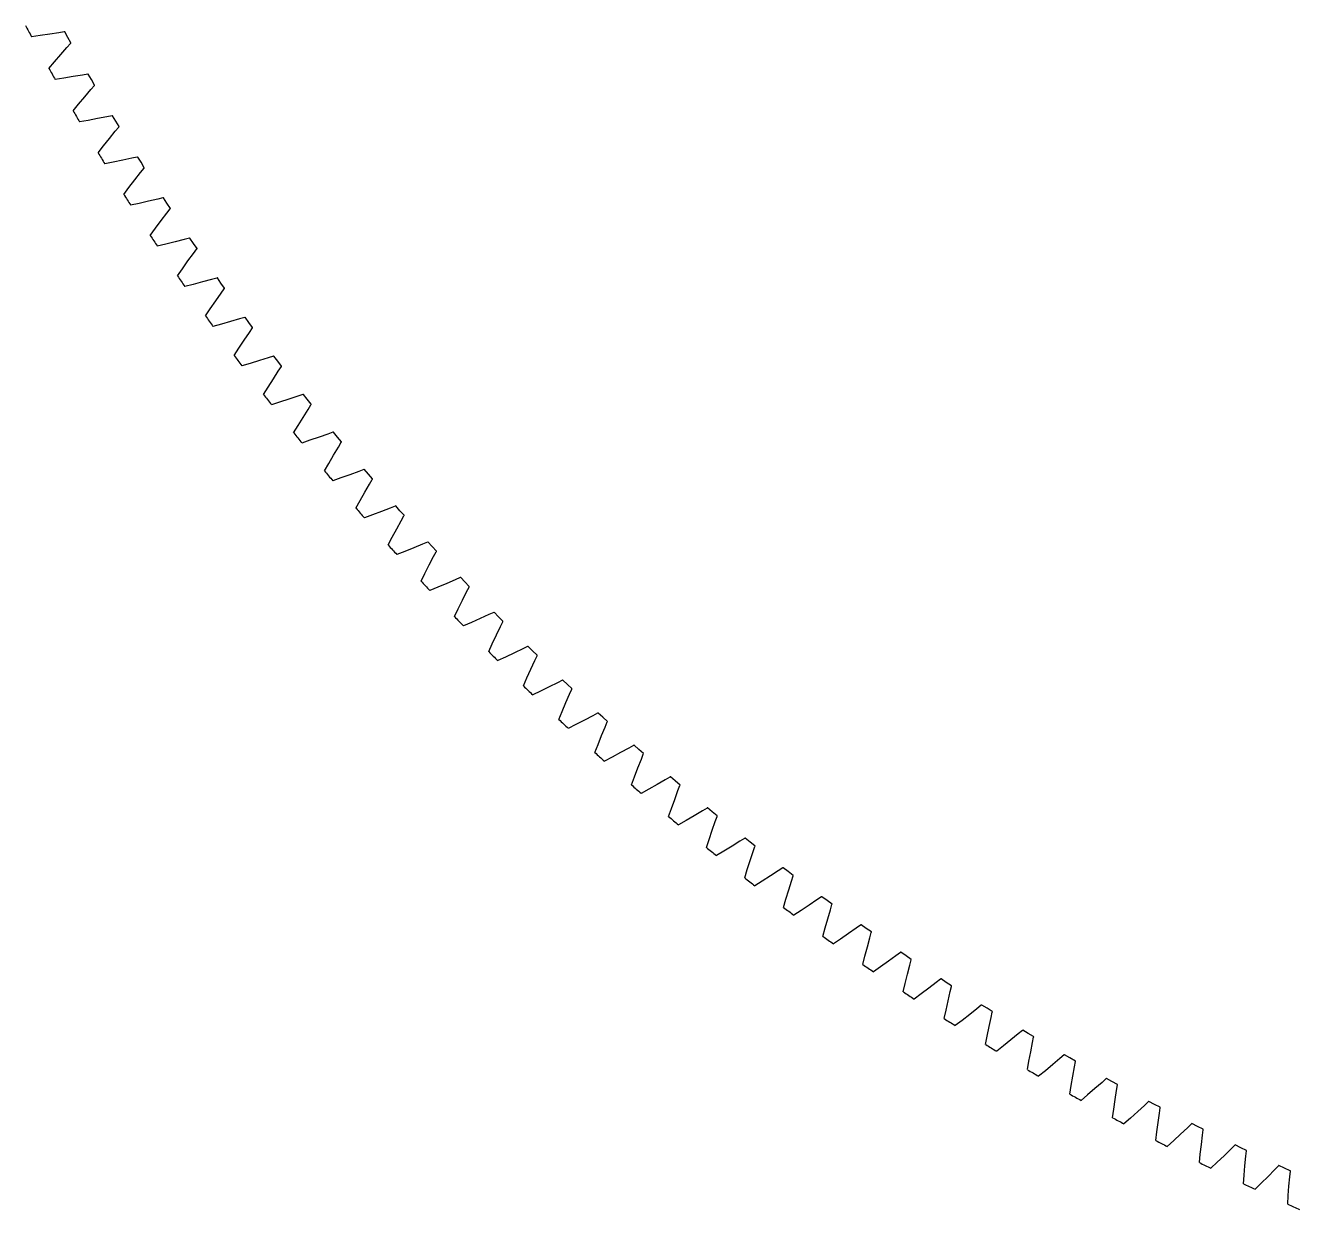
# Model space of a CAD drawing. Extents: x -220 to 220, y -220 to 220.
# Drawn here: x -193.8 to -89.1, y -200.8 to -103.5 of the extents above; entities that cross this region are included whole.
import ezdxf

# ---------------------------------------------------------------- set-up
doc = ezdxf.new("R2010")
doc.units = 0

msp = doc.modelspace()

# ---------------------------------------------------------------- linework, layer by layer
at = {"layer": 'layer0'}
for p, q in [((-192.57, -104.38), (-193.28, -104.48)), ((-191.79, -104.27), (-192.57, -104.38)), ((-191.04, -104.15), (-191.79, -104.27)), ((-190.59, -104.07), (-191.04, -104.15)), ((-190.56, -104.07), (-190.59, -104.07)), ((-190.55, -104.08), (-190.56, -104.07)), ((-190.3, -104.53), (-190.55, -104.08)), ((-190.05, -104.98), (-190.3, -104.53)), ((-190.88, -105.93), (-190.38, -105.35)), ((-190.38, -105.35), (-190.07, -105.02)), ((-190.07, -105.02), (-190.05, -104.99)), ((-190.05, -104.99), (-190.05, -104.98)), ((-191.86, -107.07), (-191.4, -106.53)), ((-191.4, -106.53), (-190.88, -105.93)), ((-189.86, -107.75), (-190.64, -107.88)), ((-189.1, -107.62), (-189.86, -107.75)), ((-188.66, -107.54), (-189.1, -107.62)), ((-188.63, -107.54), (-188.66, -107.54)), ((-188.62, -107.54), (-188.63, -107.54)), ((-188.36, -107.99), (-188.62, -107.54)), ((-190.64, -107.88), (-191.34, -107.99)), ((-188.91, -109.4), (-188.42, -108.81)), ((-188.42, -108.81), (-188.12, -108.47)), ((-188.1, -108.44), (-188.36, -107.99)), ((-188.12, -108.47), (-188.11, -108.44)), ((-188.11, -108.44), (-188.1, -108.44)), ((-189.42, -110), (-188.91, -109.4)), ((-189.87, -110.56), (-189.42, -110)), ((-188.63, -111.35), (-189.33, -111.47)), ((-187.86, -111.2), (-188.63, -111.35)), ((-187.11, -111.06), (-187.86, -111.2)), ((-186.66, -110.97), (-187.11, -111.06)), ((-186.63, -110.96), (-186.66, -110.97)), ((-186.62, -110.97), (-186.63, -110.96)), ((-186.36, -111.41), (-186.62, -110.97)), ((-186.4, -112.24), (-186.11, -111.89)), ((-186.09, -111.85), (-186.36, -111.41)), ((-186.11, -111.89), (-186.09, -111.86)), ((-186.09, -111.86), (-186.09, -111.85)), ((-187.38, -113.44), (-186.89, -112.83)), ((-186.89, -112.83), (-186.4, -112.24)), ((-187.82, -114), (-187.38, -113.44)), ((-186.57, -114.77), (-187.27, -114.91)), ((-185.79, -114.62), (-186.57, -114.77)), ((-185.05, -114.46), (-185.79, -114.62)), ((-184.61, -114.36), (-185.05, -114.46)), ((-184.57, -114.35), (-184.61, -114.36)), ((-184.56, -114.36), (-184.57, -114.35)), ((-184.29, -114.79), (-184.56, -114.36)), ((-184.02, -115.23), (-184.29, -114.79)), ((-184.79, -116.22), (-184.32, -115.62)), ((-184.32, -115.62), (-184.04, -115.27)), ((-184.04, -115.27), (-184.02, -115.24)), ((-184.02, -115.24), (-184.02, -115.23)), ((-185.7, -117.42), (-185.28, -116.85)), ((-185.28, -116.85), (-184.79, -116.22)), ((-184.44, -118.16), (-185.14, -118.31)), ((-183.67, -117.99), (-184.44, -118.16)), ((-182.92, -117.82), (-183.67, -117.99)), ((-182.49, -117.71), (-182.92, -117.82)), ((-182.45, -117.7), (-182.49, -117.71)), ((-182.45, -117.71), (-182.45, -117.7)), ((-182.16, -118.14), (-182.45, -117.71)), ((-181.88, -118.57), (-182.16, -118.14)), ((-182.64, -119.58), (-182.18, -118.97)), ((-182.18, -118.97), (-181.9, -118.61)), ((-181.9, -118.61), (-181.88, -118.58)), ((-181.88, -118.58), (-181.88, -118.57)), ((-183.53, -120.79), (-183.11, -120.21)), ((-183.11, -120.21), (-182.64, -119.58)), ((-181.48, -121.32), (-182.25, -121.51)), ((-180.74, -121.14), (-181.48, -121.32)), ((-180.31, -121.02), (-180.74, -121.14)), ((-180.27, -121.02), (-180.31, -121.02)), ((-179.98, -121.45), (-180.27, -121.02)), ((-180.27, -121.02), (-180.27, -121.02)), ((-182.25, -121.51), (-182.95, -121.67)), ((-180.43, -122.89), (-179.97, -122.28)), ((-179.69, -121.88), (-179.98, -121.45)), ((-179.97, -122.28), (-179.7, -121.91)), ((-179.7, -121.91), (-179.69, -121.89)), ((-179.69, -121.89), (-179.69, -121.88)), ((-180.88, -123.54), (-180.43, -122.89)), ((-181.29, -124.12), (-180.88, -123.54)), ((-178.5, -124.42), (-179.24, -124.62)), ((-178.07, -124.3), (-178.5, -124.42)), ((-178.03, -124.29), (-178.07, -124.3)), ((-178.02, -124.29), (-178.03, -124.29)), ((-177.73, -124.72), (-178.02, -124.29)), ((-180, -124.82), (-180.69, -124.99)), ((-179.24, -124.62), (-180, -124.82)), ((-178.15, -126.17), (-177.71, -125.54)), ((-177.43, -125.14), (-177.73, -124.72)), ((-177.71, -125.54), (-177.45, -125.18)), ((-177.45, -125.18), (-177.43, -125.15)), ((-177.43, -125.15), (-177.43, -125.14)), ((-178.6, -126.82), (-178.15, -126.17)), ((-178.99, -127.41), (-178.6, -126.82)), ((-176.2, -127.66), (-176.93, -127.87)), ((-175.77, -127.53), (-176.2, -127.66)), ((-175.73, -127.52), (-175.77, -127.53)), ((-175.42, -127.94), (-175.73, -127.52)), ((-175.73, -127.52), (-175.73, -127.52)), ((-177.69, -128.08), (-178.38, -128.27)), ((-176.93, -127.87), (-177.69, -128.08)), ((-175.12, -128.36), (-175.42, -127.94)), ((-175.39, -128.77), (-175.13, -128.4)), ((-175.13, -128.4), (-175.12, -128.37)), ((-175.12, -128.37), (-175.12, -128.36)), ((-176.25, -130.06), (-175.82, -129.4)), ((-175.82, -129.4), (-175.39, -128.77)), ((-176.64, -130.66), (-176.25, -130.06)), ((-173.41, -130.72), (-173.84, -130.85)), ((-173.38, -130.71), (-173.41, -130.72)), ((-173.37, -130.71), (-173.38, -130.71)), ((-173.05, -131.12), (-173.37, -130.71)), ((-175.32, -131.31), (-176.01, -131.51)), ((-174.57, -131.08), (-175.32, -131.31)), ((-173.84, -130.85), (-174.57, -131.08)), ((-172.74, -131.54), (-173.05, -131.12)), ((-173.01, -131.95), (-172.76, -131.57)), ((-172.76, -131.57), (-172.74, -131.54)), ((-172.74, -131.54), (-172.74, -131.54)), ((-173.85, -133.26), (-173.42, -132.59)), ((-173.42, -132.59), (-173.01, -131.95)), ((-174.22, -133.86), (-173.85, -133.26)), ((-170.99, -133.86), (-171.42, -134.01)), ((-170.96, -133.85), (-170.99, -133.86)), ((-170.95, -133.86), (-170.96, -133.85)), ((-170.63, -134.26), (-170.95, -133.86)), ((-172.9, -134.49), (-173.58, -134.7)), ((-172.14, -134.25), (-172.9, -134.49)), ((-171.42, -134.01), (-172.14, -134.25)), ((-170.31, -134.67), (-170.63, -134.26)), ((-170.57, -135.09), (-170.33, -134.71)), ((-170.33, -134.71), (-170.31, -134.68)), ((-170.31, -134.68), (-170.31, -134.67)), ((-171.38, -136.41), (-170.97, -135.74)), ((-170.97, -135.74), (-170.57, -135.09)), ((-171.75, -137.02), (-171.38, -136.41)), ((-168.52, -136.96), (-168.94, -137.12)), ((-168.49, -136.95), (-168.52, -136.96)), ((-168.48, -136.96), (-168.49, -136.95)), ((-168.15, -137.36), (-168.48, -136.96)), ((-170.41, -137.62), (-171.09, -137.85)), ((-169.66, -137.37), (-170.41, -137.62)), ((-168.94, -137.12), (-169.66, -137.37)), ((-167.82, -137.76), (-168.15, -137.36)), ((-168.07, -138.18), (-167.84, -137.79)), ((-167.84, -137.79), (-167.82, -137.77)), ((-167.82, -137.77), (-167.82, -137.76)), ((-168.86, -139.52), (-168.47, -138.84)), ((-168.47, -138.84), (-168.07, -138.18)), ((-169.22, -140.14), (-168.86, -139.52)), ((-166.41, -140.18), (-167.13, -140.45)), ((-165.99, -140.02), (-166.41, -140.18)), ((-165.96, -140.01), (-165.99, -140.02)), ((-165.95, -140.01), (-165.96, -140.01)), ((-165.61, -140.4), (-165.95, -140.01)), ((-167.87, -140.71), (-168.54, -140.95)), ((-167.13, -140.45), (-167.87, -140.71)), ((-165.9, -141.89), (-165.52, -141.23)), ((-165.28, -140.8), (-165.61, -140.4)), ((-165.52, -141.23), (-165.29, -140.84)), ((-165.29, -140.84), (-165.28, -140.81)), ((-165.28, -140.81), (-165.28, -140.8)), ((-166.29, -142.58), (-165.9, -141.89)), ((-166.63, -143.2), (-166.29, -142.58)), ((-163.82, -143.19), (-164.53, -143.47)), ((-163.4, -143.03), (-163.82, -143.19)), ((-163.37, -143.02), (-163.4, -143.03)), ((-163.36, -143.02), (-163.37, -143.02)), ((-163.02, -143.41), (-163.36, -143.02)), ((-165.27, -143.76), (-165.94, -144)), ((-164.53, -143.47), (-165.27, -143.76)), ((-163.28, -144.9), (-162.91, -144.23)), ((-162.68, -143.79), (-163.02, -143.41)), ((-162.91, -144.23), (-162.69, -143.83)), ((-162.69, -143.83), (-162.68, -143.8)), ((-162.68, -143.8), (-162.68, -143.79)), ((-163.66, -145.59), (-163.28, -144.9)), ((-163.99, -146.22), (-163.66, -145.59)), ((-161.89, -146.46), (-162.62, -146.75)), ((-161.18, -146.16), (-161.89, -146.46)), ((-160.76, -145.99), (-161.18, -146.16)), ((-160.73, -145.98), (-160.76, -145.99)), ((-160.72, -145.98), (-160.73, -145.98)), ((-160.38, -146.36), (-160.72, -145.98)), ((-160.03, -146.74), (-160.38, -146.36)), ((-162.62, -146.75), (-163.28, -147.01)), ((-160.61, -147.85), (-160.25, -147.18)), ((-160.25, -147.18), (-160.04, -146.78)), ((-160.04, -146.78), (-160.03, -146.75)), ((-160.03, -146.75), (-160.03, -146.74)), ((-161.29, -149.19), (-160.97, -148.56)), ((-160.97, -148.56), (-160.61, -147.85)), ((-159.18, -149.39), (-159.91, -149.7)), ((-158.48, -149.08), (-159.18, -149.39)), ((-158.07, -148.9), (-158.48, -149.08)), ((-158.04, -148.89), (-158.07, -148.9)), ((-158.03, -148.89), (-158.04, -148.89)), ((-157.68, -149.26), (-158.03, -148.89)), ((-157.32, -149.64), (-157.68, -149.26)), ((-157.33, -149.68), (-157.32, -149.65)), ((-157.32, -149.65), (-157.32, -149.64)), ((-159.91, -149.7), (-160.57, -149.97)), ((-157.88, -150.76), (-157.54, -150.08)), ((-157.54, -150.08), (-157.33, -149.68)), ((-158.54, -152.11), (-158.23, -151.47)), ((-158.23, -151.47), (-157.88, -150.76)), ((-157.15, -152.59), (-157.8, -152.87)), ((-156.43, -152.27), (-157.15, -152.59)), ((-155.73, -151.95), (-156.43, -152.27)), ((-155.32, -151.76), (-155.73, -151.95)), ((-155.29, -151.75), (-155.32, -151.76)), ((-155.28, -151.75), (-155.29, -151.75)), ((-154.92, -152.12), (-155.28, -151.75)), ((-154.56, -152.49), (-154.92, -152.12)), ((-154.77, -152.93), (-154.57, -152.53)), ((-154.57, -152.53), (-154.56, -152.5)), ((-154.56, -152.5), (-154.56, -152.49)), ((-155.44, -154.34), (-155.1, -153.62)), ((-155.1, -153.62), (-154.77, -152.93)), ((-155.73, -154.98), (-155.44, -154.34)), ((-152.93, -154.77), (-153.62, -155.1)), ((-152.53, -154.57), (-152.93, -154.77)), ((-152.5, -154.56), (-152.53, -154.57)), ((-152.49, -154.56), (-152.5, -154.56)), ((-152.12, -154.92), (-152.49, -154.56)), ((-154.34, -155.44), (-154.98, -155.73)), ((-153.62, -155.1), (-154.34, -155.44)), ((-152.27, -156.43), (-151.95, -155.73)), ((-151.75, -155.28), (-152.12, -154.92)), ((-151.95, -155.73), (-151.76, -155.32)), ((-151.76, -155.32), (-151.75, -155.29)), ((-151.75, -155.29), (-151.75, -155.28)), ((-152.59, -157.15), (-152.27, -156.43)), ((-152.87, -157.8), (-152.59, -157.15)), ((-150.76, -157.88), (-151.47, -158.23)), ((-150.08, -157.54), (-150.76, -157.88)), ((-149.68, -157.33), (-150.08, -157.54)), ((-149.65, -157.32), (-149.68, -157.33)), ((-149.64, -157.32), (-149.65, -157.32)), ((-149.26, -157.68), (-149.64, -157.32)), ((-148.89, -158.03), (-149.26, -157.68)), ((-151.47, -158.23), (-152.11, -158.54)), ((-149.39, -159.18), (-149.08, -158.48)), ((-149.08, -158.48), (-148.9, -158.07)), ((-148.9, -158.07), (-148.89, -158.04)), ((-148.89, -158.04), (-148.89, -158.03)), ((-149.97, -160.57), (-149.7, -159.91)), ((-149.7, -159.91), (-149.39, -159.18)), ((-146.78, -160.04), (-147.18, -160.25)), ((-146.75, -160.03), (-146.78, -160.04)), ((-146.74, -160.03), (-146.75, -160.03)), ((-146.36, -160.38), (-146.74, -160.03)), ((-148.56, -160.97), (-149.19, -161.29)), ((-147.85, -160.61), (-148.56, -160.97)), ((-147.18, -160.25), (-147.85, -160.61)), ((-145.98, -160.72), (-146.36, -160.38)), ((-146.16, -161.18), (-145.99, -160.76)), ((-145.99, -160.76), (-145.98, -160.73)), ((-145.98, -160.73), (-145.98, -160.72)), ((-146.75, -162.62), (-146.46, -161.89)), ((-146.46, -161.89), (-146.16, -161.18)), ((-147.01, -163.28), (-146.75, -162.62)), ((-144.23, -162.91), (-144.9, -163.28)), ((-143.83, -162.69), (-144.23, -162.91)), ((-143.8, -162.68), (-143.83, -162.69)), ((-143.79, -162.68), (-143.8, -162.68)), ((-143.41, -163.02), (-143.79, -162.68)), ((-143.02, -163.36), (-143.41, -163.02)), ((-145.59, -163.66), (-146.22, -163.99)), ((-144.9, -163.28), (-145.59, -163.66)), ((-143.47, -164.53), (-143.19, -163.82)), ((-143.19, -163.82), (-143.03, -163.4)), ((-143.03, -163.4), (-143.02, -163.37)), ((-143.02, -163.37), (-143.02, -163.36)), ((-144, -165.94), (-143.76, -165.27)), ((-143.76, -165.27), (-143.47, -164.53)), ((-140.84, -165.29), (-141.23, -165.52)), ((-140.81, -165.28), (-140.84, -165.29)), ((-140.8, -165.28), (-140.81, -165.28)), ((-140.4, -165.61), (-140.8, -165.28)), ((-142.58, -166.29), (-143.2, -166.63)), ((-141.89, -165.9), (-142.58, -166.29)), ((-141.23, -165.52), (-141.89, -165.9)), ((-140.01, -165.95), (-140.4, -165.61)), ((-140.18, -166.41), (-140.02, -165.99)), ((-140.02, -165.99), (-140.01, -165.96)), ((-140.01, -165.96), (-140.01, -165.95)), ((-140.71, -167.87), (-140.45, -167.13)), ((-140.45, -167.13), (-140.18, -166.41)), ((-140.95, -168.54), (-140.71, -167.87)), ((-138.84, -168.47), (-139.52, -168.86)), ((-138.18, -168.07), (-138.84, -168.47)), ((-137.79, -167.84), (-138.18, -168.07)), ((-137.77, -167.82), (-137.79, -167.84)), ((-137.76, -167.82), (-137.77, -167.82)), ((-137.36, -168.15), (-137.76, -167.82)), ((-136.96, -168.48), (-137.36, -168.15)), ((-136.95, -168.49), (-136.96, -168.48)), ((-136.96, -168.52), (-136.95, -168.49)), ((-139.52, -168.86), (-140.14, -169.22)), ((-137.37, -169.66), (-137.12, -168.94)), ((-137.12, -168.94), (-136.96, -168.52)), ((-137.85, -171.09), (-137.62, -170.41)), ((-137.62, -170.41), (-137.37, -169.66)), ((-135.09, -170.57), (-135.74, -170.97)), ((-134.71, -170.33), (-135.09, -170.57)), ((-134.68, -170.31), (-134.71, -170.33)), ((-134.67, -170.31), (-134.68, -170.31)), ((-134.26, -170.63), (-134.67, -170.31)), ((-136.41, -171.38), (-137.02, -171.75)), ((-135.74, -170.97), (-136.41, -171.38)), ((-133.86, -170.95), (-134.26, -170.63)), ((-134.25, -172.14), (-134.01, -171.42)), ((-134.01, -171.42), (-133.86, -170.99)), ((-133.85, -170.96), (-133.86, -170.95)), ((-133.86, -170.99), (-133.85, -170.96)), ((-134.49, -172.9), (-134.25, -172.14)), ((-134.7, -173.58), (-134.49, -172.9)), ((-132.59, -173.42), (-133.26, -173.85)), ((-131.95, -173.01), (-132.59, -173.42)), ((-131.57, -172.76), (-131.95, -173.01)), ((-131.54, -172.74), (-131.57, -172.76)), ((-131.12, -173.05), (-131.54, -172.74)), ((-131.54, -172.74), (-131.54, -172.74)), ((-130.71, -173.37), (-131.12, -173.05)), ((-130.85, -173.84), (-130.72, -173.41)), ((-130.72, -173.41), (-130.71, -173.38)), ((-130.71, -173.38), (-130.71, -173.37)), ((-133.26, -173.85), (-133.86, -174.22)), ((-131.31, -175.32), (-131.08, -174.57)), ((-131.08, -174.57), (-130.85, -173.84)), ((-131.51, -176.01), (-131.31, -175.32)), ((-129.4, -175.82), (-130.06, -176.25)), ((-128.77, -175.39), (-129.4, -175.82)), ((-128.4, -175.13), (-128.77, -175.39)), ((-128.37, -175.12), (-128.4, -175.13)), ((-128.36, -175.12), (-128.37, -175.12)), ((-127.94, -175.42), (-128.36, -175.12)), ((-127.52, -175.73), (-127.94, -175.42)), ((-127.66, -176.2), (-127.53, -175.77)), ((-127.53, -175.77), (-127.52, -175.73)), ((-127.52, -175.73), (-127.52, -175.73)), ((-130.06, -176.25), (-130.66, -176.64)), ((-127.87, -176.93), (-127.66, -176.2)), ((-128.27, -178.38), (-128.08, -177.69)), ((-128.08, -177.69), (-127.87, -176.93)), ((-125.54, -177.71), (-126.17, -178.15)), ((-125.18, -177.45), (-125.54, -177.71)), ((-125.15, -177.43), (-125.18, -177.45)), ((-125.14, -177.43), (-125.15, -177.43)), ((-124.72, -177.73), (-125.14, -177.43)), ((-124.29, -178.02), (-124.72, -177.73)), ((-126.82, -178.6), (-127.41, -178.99)), ((-126.17, -178.15), (-126.82, -178.6)), ((-124.62, -179.24), (-124.42, -178.5)), ((-124.42, -178.5), (-124.3, -178.07)), ((-124.3, -178.07), (-124.29, -178.03)), ((-124.29, -178.03), (-124.29, -178.02)), ((-124.99, -180.69), (-124.82, -180)), ((-124.82, -180), (-124.62, -179.24)), ((-122.28, -179.97), (-122.89, -180.43)), ((-121.91, -179.7), (-122.28, -179.97)), ((-121.89, -179.69), (-121.91, -179.7)), ((-121.88, -179.69), (-121.89, -179.69)), ((-121.45, -179.98), (-121.88, -179.69)), ((-121.02, -180.27), (-121.45, -179.98)), ((-123.54, -180.88), (-124.12, -181.29)), ((-122.89, -180.43), (-123.54, -180.88)), ((-121.32, -181.48), (-121.14, -180.74)), ((-121.14, -180.74), (-121.02, -180.31)), ((-121.02, -180.31), (-121.02, -180.27)), ((-121.02, -180.27), (-121.02, -180.27)), ((-121.51, -182.25), (-121.32, -181.48)), ((-118.61, -181.9), (-118.97, -182.18)), ((-118.58, -181.88), (-118.61, -181.9)), ((-118.57, -181.88), (-118.58, -181.88)), ((-118.14, -182.16), (-118.57, -181.88)), ((-121.67, -182.95), (-121.51, -182.25)), ((-120.21, -183.11), (-120.79, -183.53)), ((-119.58, -182.64), (-120.21, -183.11)), ((-118.97, -182.18), (-119.58, -182.64)), ((-117.71, -182.45), (-118.14, -182.16)), ((-117.99, -183.67), (-117.82, -182.92)), ((-117.82, -182.92), (-117.71, -182.49)), ((-117.71, -182.49), (-117.7, -182.45)), ((-117.7, -182.45), (-117.71, -182.45)), ((-118.16, -184.44), (-117.99, -183.67)), ((-115.27, -184.04), (-115.62, -184.32)), ((-115.24, -184.02), (-115.27, -184.04)), ((-115.23, -184.02), (-115.24, -184.02)), ((-114.79, -184.29), (-115.23, -184.02)), ((-118.31, -185.14), (-118.16, -184.44)), ((-116.22, -184.79), (-116.85, -185.28)), ((-115.62, -184.32), (-116.22, -184.79)), ((-114.36, -184.56), (-114.79, -184.29)), ((-114.62, -185.79), (-114.46, -185.05)), ((-114.46, -185.05), (-114.36, -184.61)), ((-114.35, -184.57), (-114.36, -184.56)), ((-114.36, -184.61), (-114.35, -184.57)), ((-116.85, -185.28), (-117.42, -185.7)), ((-114.77, -186.57), (-114.62, -185.79)), ((-111.89, -186.11), (-112.24, -186.4)), ((-111.86, -186.09), (-111.89, -186.11)), ((-111.85, -186.09), (-111.86, -186.09)), ((-111.41, -186.36), (-111.85, -186.09)), ((-114.91, -187.27), (-114.77, -186.57)), ((-112.83, -186.89), (-113.44, -187.38)), ((-112.24, -186.4), (-112.83, -186.89)), ((-110.97, -186.62), (-111.41, -186.36)), ((-111.2, -187.86), (-111.06, -187.11)), ((-111.06, -187.11), (-110.97, -186.66)), ((-110.96, -186.63), (-110.97, -186.62)), ((-110.97, -186.66), (-110.96, -186.63)), ((-113.44, -187.38), (-114, -187.82)), ((-111.35, -188.63), (-111.2, -187.86)), ((-108.47, -188.12), (-108.81, -188.42)), ((-108.44, -188.11), (-108.47, -188.12)), ((-107.99, -188.36), (-108.44, -188.1)), ((-108.44, -188.1), (-108.44, -188.11)), ((-107.54, -188.62), (-107.99, -188.36)), ((-111.47, -189.33), (-111.35, -188.63)), ((-110, -189.42), (-110.56, -189.87)), ((-109.4, -188.91), (-110, -189.42)), ((-108.81, -188.42), (-109.4, -188.91)), ((-107.75, -189.86), (-107.62, -189.1)), ((-107.62, -189.1), (-107.54, -188.66)), ((-107.54, -188.63), (-107.54, -188.62)), ((-107.54, -188.66), (-107.54, -188.63)), ((-107.88, -190.64), (-107.75, -189.86)), ((-105.35, -190.38), (-105.93, -190.88)), ((-105.02, -190.07), (-105.35, -190.38)), ((-104.99, -190.05), (-105.02, -190.07)), ((-104.98, -190.05), (-104.99, -190.05)), ((-104.53, -190.3), (-104.98, -190.05)), ((-104.08, -190.55), (-104.53, -190.3)), ((-107.99, -191.34), (-107.88, -190.64)), ((-106.53, -191.4), (-107.07, -191.86)), ((-105.93, -190.88), (-106.53, -191.4)), ((-104.27, -191.79), (-104.15, -191.04)), ((-104.15, -191.04), (-104.07, -190.59)), ((-104.07, -190.56), (-104.08, -190.55)), ((-104.07, -190.59), (-104.07, -190.56)), ((-104.38, -192.57), (-104.27, -191.79)), ((-101.86, -192.27), (-102.42, -192.78)), ((-101.53, -191.96), (-101.86, -192.27)), ((-101.5, -191.94), (-101.53, -191.96)), ((-101.49, -191.94), (-101.5, -191.94)), ((-101.04, -192.18), (-101.49, -191.94)), ((-100.58, -192.42), (-101.04, -192.18)), ((-100.64, -192.91), (-100.58, -192.46)), ((-100.57, -192.43), (-100.58, -192.42)), ((-100.58, -192.46), (-100.57, -192.43)), ((-104.48, -193.28), (-104.38, -192.57)), ((-103.01, -193.31), (-103.55, -193.78)), ((-102.42, -192.78), (-103.01, -193.31)), ((-100.75, -193.67), (-100.64, -192.91)), ((-100.93, -195.16), (-100.85, -194.45)), ((-100.85, -194.45), (-100.75, -193.67)), ((-98.89, -194.62), (-99.46, -195.16)), ((-98.33, -194.1), (-98.89, -194.62)), ((-98, -193.78), (-98.33, -194.1)), ((-97.98, -193.76), (-98, -193.78)), ((-97.97, -193.76), (-97.98, -193.76)), ((-97.51, -193.99), (-97.97, -193.76)), ((-97.05, -194.22), (-97.51, -193.99)), ((-97.1, -194.71), (-97.04, -194.27)), ((-97.04, -194.23), (-97.05, -194.22)), ((-97.04, -194.27), (-97.04, -194.23)), ((-99.46, -195.16), (-99.99, -195.64)), ((-97.28, -196.26), (-97.19, -195.47)), ((-97.19, -195.47), (-97.1, -194.71)), ((-94.45, -195.54), (-94.77, -195.86)), ((-94.42, -195.52), (-94.45, -195.54)), ((-93.95, -195.74), (-94.42, -195.52)), ((-94.42, -195.52), (-94.42, -195.52)), ((-97.35, -196.97), (-97.28, -196.26)), ((-95.31, -196.4), (-95.88, -196.94)), ((-94.77, -195.86), (-95.31, -196.4)), ((-93.48, -195.96), (-93.95, -195.74)), ((-93.61, -197.22), (-93.53, -196.45)), ((-93.53, -196.45), (-93.48, -196.01)), ((-93.48, -195.97), (-93.48, -195.96)), ((-93.48, -196.01), (-93.48, -195.97)), ((-95.88, -196.94), (-96.4, -197.43)), ((-93.68, -198), (-93.61, -197.22)), ((-91.18, -197.56), (-91.71, -198.1)), ((-90.86, -197.23), (-91.18, -197.56)), ((-90.84, -197.21), (-90.86, -197.23)), ((-90.83, -197.21), (-90.84, -197.21)), ((-90.36, -197.42), (-90.83, -197.21)), ((-89.89, -197.64), (-90.36, -197.42)), ((-89.93, -198.13), (-89.88, -197.68)), ((-89.88, -197.65), (-89.89, -197.64)), ((-89.88, -197.68), (-89.88, -197.65)), ((-93.74, -198.71), (-93.68, -198)), ((-92.27, -198.66), (-92.78, -199.16)), ((-91.71, -198.1), (-92.27, -198.66)), ((-89.99, -198.89), (-89.93, -198.13)), ((-90.09, -200.39), (-90.05, -199.68)), ((-90.05, -199.68), (-89.99, -198.89))]:
    msp.add_line(p, q, dxfattribs=at)
for start, end in [(208.118, 208.3936), (209.1645, 209.4401), (210.211, 210.4866), (211.2576, 211.5331), (212.3041, 212.5797), (213.3506, 213.6262), (214.3971, 214.6727), (215.4436, 215.7192), (216.4901, 216.7657), (217.5366, 217.8122), (218.5831, 218.8587), (219.6296, 219.9052), (220.6762, 220.9517), (221.7227, 221.9983), (222.7692, 223.0448), (223.8157, 224.0913), (224.8622, 225.1378), (225.9087, 226.1843), (226.9552, 227.2308), (228.0017, 228.2773), (229.0483, 229.3238), (230.0948, 230.3704), (231.1413, 231.4169), (232.1878, 232.4634), (233.2343, 233.5099), (234.2808, 234.5564), (235.3273, 235.6029), (236.3738, 236.6494), (237.4203, 237.6959), (238.4669, 238.7424), (239.5134, 239.789), (240.5599, 240.8355), (241.6064, 241.882), (242.6529, 242.9285), (243.6994, 243.975), (244.7459, 245.0215), (245.7924, 246.068)]:
    msp.add_arc((0, 0), 219.71, start, end, dxfattribs=at)
at = {"layer": 'layer1'}
for p, q in [((-192.57, -104.38), (-193.28, -104.48)), ((-191.79, -104.27), (-192.57, -104.38)), ((-191.04, -104.15), (-191.79, -104.27)), ((-190.59, -104.07), (-191.04, -104.15)), ((-190.56, -104.07), (-190.59, -104.07)), ((-190.55, -104.08), (-190.56, -104.07)), ((-190.3, -104.53), (-190.55, -104.08)), ((-190.05, -104.98), (-190.3, -104.53)), ((-190.88, -105.93), (-190.38, -105.35)), ((-190.38, -105.35), (-190.07, -105.02)), ((-190.07, -105.02), (-190.05, -104.99)), ((-190.05, -104.99), (-190.05, -104.98)), ((-191.86, -107.07), (-191.4, -106.53)), ((-191.4, -106.53), (-190.88, -105.93)), ((-189.86, -107.75), (-190.64, -107.88)), ((-189.1, -107.62), (-189.86, -107.75)), ((-188.66, -107.54), (-189.1, -107.62)), ((-188.63, -107.54), (-188.66, -107.54)), ((-188.62, -107.54), (-188.63, -107.54)), ((-188.36, -107.99), (-188.62, -107.54)), ((-190.64, -107.88), (-191.34, -107.99)), ((-188.91, -109.4), (-188.42, -108.81)), ((-188.42, -108.81), (-188.12, -108.47)), ((-188.1, -108.44), (-188.36, -107.99)), ((-188.12, -108.47), (-188.11, -108.44)), ((-188.11, -108.44), (-188.1, -108.44)), ((-189.42, -110), (-188.91, -109.4)), ((-189.87, -110.56), (-189.42, -110)), ((-188.63, -111.35), (-189.33, -111.47)), ((-187.86, -111.2), (-188.63, -111.35)), ((-187.11, -111.06), (-187.86, -111.2)), ((-186.66, -110.97), (-187.11, -111.06)), ((-186.63, -110.96), (-186.66, -110.97)), ((-186.62, -110.97), (-186.63, -110.96)), ((-186.36, -111.41), (-186.62, -110.97)), ((-186.4, -112.24), (-186.11, -111.89)), ((-186.09, -111.85), (-186.36, -111.41)), ((-186.11, -111.89), (-186.09, -111.86)), ((-186.09, -111.86), (-186.09, -111.85)), ((-187.38, -113.44), (-186.89, -112.83)), ((-186.89, -112.83), (-186.4, -112.24)), ((-187.82, -114), (-187.38, -113.44)), ((-186.57, -114.77), (-187.27, -114.91)), ((-185.79, -114.62), (-186.57, -114.77)), ((-185.05, -114.46), (-185.79, -114.62)), ((-184.61, -114.36), (-185.05, -114.46)), ((-184.57, -114.35), (-184.61, -114.36)), ((-184.56, -114.36), (-184.57, -114.35)), ((-184.29, -114.79), (-184.56, -114.36)), ((-184.02, -115.23), (-184.29, -114.79)), ((-184.79, -116.22), (-184.32, -115.62)), ((-184.32, -115.62), (-184.04, -115.27)), ((-184.04, -115.27), (-184.02, -115.24)), ((-184.02, -115.24), (-184.02, -115.23)), ((-185.7, -117.42), (-185.28, -116.85)), ((-185.28, -116.85), (-184.79, -116.22)), ((-184.44, -118.16), (-185.14, -118.31)), ((-183.67, -117.99), (-184.44, -118.16)), ((-182.92, -117.82), (-183.67, -117.99)), ((-182.49, -117.71), (-182.92, -117.82)), ((-182.45, -117.7), (-182.49, -117.71)), ((-182.45, -117.71), (-182.45, -117.7)), ((-182.16, -118.14), (-182.45, -117.71)), ((-181.88, -118.57), (-182.16, -118.14)), ((-182.64, -119.58), (-182.18, -118.97)), ((-182.18, -118.97), (-181.9, -118.61)), ((-181.9, -118.61), (-181.88, -118.58)), ((-181.88, -118.58), (-181.88, -118.57)), ((-183.53, -120.79), (-183.11, -120.21)), ((-183.11, -120.21), (-182.64, -119.58)), ((-181.48, -121.32), (-182.25, -121.51)), ((-180.74, -121.14), (-181.48, -121.32)), ((-180.31, -121.02), (-180.74, -121.14)), ((-180.27, -121.02), (-180.31, -121.02)), ((-179.98, -121.45), (-180.27, -121.02)), ((-180.27, -121.02), (-180.27, -121.02)), ((-182.25, -121.51), (-182.95, -121.67)), ((-180.43, -122.89), (-179.97, -122.28)), ((-179.69, -121.88), (-179.98, -121.45)), ((-179.97, -122.28), (-179.7, -121.91)), ((-179.7, -121.91), (-179.69, -121.89)), ((-179.69, -121.89), (-179.69, -121.88)), ((-180.88, -123.54), (-180.43, -122.89)), ((-181.29, -124.12), (-180.88, -123.54)), ((-178.5, -124.42), (-179.24, -124.62)), ((-178.07, -124.3), (-178.5, -124.42)), ((-178.03, -124.29), (-178.07, -124.3)), ((-178.02, -124.29), (-178.03, -124.29)), ((-177.73, -124.72), (-178.02, -124.29)), ((-180, -124.82), (-180.69, -124.99)), ((-179.24, -124.62), (-180, -124.82)), ((-178.15, -126.17), (-177.71, -125.54)), ((-177.43, -125.14), (-177.73, -124.72)), ((-177.71, -125.54), (-177.45, -125.18)), ((-177.45, -125.18), (-177.43, -125.15)), ((-177.43, -125.15), (-177.43, -125.14)), ((-178.6, -126.82), (-178.15, -126.17)), ((-178.99, -127.41), (-178.6, -126.82)), ((-176.2, -127.66), (-176.93, -127.87)), ((-175.77, -127.53), (-176.2, -127.66)), ((-175.73, -127.52), (-175.77, -127.53)), ((-175.42, -127.94), (-175.73, -127.52)), ((-175.73, -127.52), (-175.73, -127.52)), ((-177.69, -128.08), (-178.38, -128.27)), ((-176.93, -127.87), (-177.69, -128.08)), ((-175.12, -128.36), (-175.42, -127.94)), ((-175.39, -128.77), (-175.13, -128.4)), ((-175.13, -128.4), (-175.12, -128.37)), ((-175.12, -128.37), (-175.12, -128.36)), ((-176.25, -130.06), (-175.82, -129.4)), ((-175.82, -129.4), (-175.39, -128.77)), ((-176.64, -130.66), (-176.25, -130.06)), ((-173.41, -130.72), (-173.84, -130.85)), ((-173.38, -130.71), (-173.41, -130.72)), ((-173.37, -130.71), (-173.38, -130.71)), ((-173.05, -131.12), (-173.37, -130.71)), ((-175.32, -131.31), (-176.01, -131.51)), ((-174.57, -131.08), (-175.32, -131.31)), ((-173.84, -130.85), (-174.57, -131.08)), ((-172.74, -131.54), (-173.05, -131.12)), ((-173.01, -131.95), (-172.76, -131.57)), ((-172.76, -131.57), (-172.74, -131.54)), ((-172.74, -131.54), (-172.74, -131.54)), ((-173.85, -133.26), (-173.42, -132.59)), ((-173.42, -132.59), (-173.01, -131.95)), ((-174.22, -133.86), (-173.85, -133.26)), ((-170.99, -133.86), (-171.42, -134.01)), ((-170.96, -133.85), (-170.99, -133.86)), ((-170.95, -133.86), (-170.96, -133.85)), ((-170.63, -134.26), (-170.95, -133.86)), ((-172.9, -134.49), (-173.58, -134.7)), ((-172.14, -134.25), (-172.9, -134.49)), ((-171.42, -134.01), (-172.14, -134.25)), ((-170.31, -134.67), (-170.63, -134.26)), ((-170.57, -135.09), (-170.33, -134.71)), ((-170.33, -134.71), (-170.31, -134.68)), ((-170.31, -134.68), (-170.31, -134.67)), ((-171.38, -136.41), (-170.97, -135.74)), ((-170.97, -135.74), (-170.57, -135.09)), ((-171.75, -137.02), (-171.38, -136.41)), ((-168.52, -136.96), (-168.94, -137.12)), ((-168.49, -136.95), (-168.52, -136.96)), ((-168.48, -136.96), (-168.49, -136.95)), ((-168.15, -137.36), (-168.48, -136.96)), ((-170.41, -137.62), (-171.09, -137.85)), ((-169.66, -137.37), (-170.41, -137.62)), ((-168.94, -137.12), (-169.66, -137.37)), ((-167.82, -137.76), (-168.15, -137.36)), ((-168.07, -138.18), (-167.84, -137.79)), ((-167.84, -137.79), (-167.82, -137.77)), ((-167.82, -137.77), (-167.82, -137.76)), ((-168.86, -139.52), (-168.47, -138.84)), ((-168.47, -138.84), (-168.07, -138.18)), ((-169.22, -140.14), (-168.86, -139.52)), ((-166.41, -140.18), (-167.13, -140.45)), ((-165.99, -140.02), (-166.41, -140.18)), ((-165.96, -140.01), (-165.99, -140.02)), ((-165.95, -140.01), (-165.96, -140.01)), ((-165.61, -140.4), (-165.95, -140.01)), ((-167.87, -140.71), (-168.54, -140.95)), ((-167.13, -140.45), (-167.87, -140.71)), ((-165.9, -141.89), (-165.52, -141.23)), ((-165.28, -140.8), (-165.61, -140.4)), ((-165.52, -141.23), (-165.29, -140.84)), ((-165.29, -140.84), (-165.28, -140.81)), ((-165.28, -140.81), (-165.28, -140.8)), ((-166.29, -142.58), (-165.9, -141.89)), ((-166.63, -143.2), (-166.29, -142.58)), ((-163.82, -143.19), (-164.53, -143.47)), ((-163.4, -143.03), (-163.82, -143.19)), ((-163.37, -143.02), (-163.4, -143.03)), ((-163.36, -143.02), (-163.37, -143.02)), ((-163.02, -143.41), (-163.36, -143.02)), ((-165.27, -143.76), (-165.94, -144)), ((-164.53, -143.47), (-165.27, -143.76)), ((-163.28, -144.9), (-162.91, -144.23)), ((-162.68, -143.79), (-163.02, -143.41)), ((-162.91, -144.23), (-162.69, -143.83)), ((-162.69, -143.83), (-162.68, -143.8)), ((-162.68, -143.8), (-162.68, -143.79)), ((-163.66, -145.59), (-163.28, -144.9)), ((-163.99, -146.22), (-163.66, -145.59)), ((-161.89, -146.46), (-162.62, -146.75)), ((-161.18, -146.16), (-161.89, -146.46)), ((-160.76, -145.99), (-161.18, -146.16)), ((-160.73, -145.98), (-160.76, -145.99)), ((-160.72, -145.98), (-160.73, -145.98)), ((-160.38, -146.36), (-160.72, -145.98)), ((-160.03, -146.74), (-160.38, -146.36)), ((-162.62, -146.75), (-163.28, -147.01)), ((-160.61, -147.85), (-160.25, -147.18)), ((-160.25, -147.18), (-160.04, -146.78)), ((-160.04, -146.78), (-160.03, -146.75)), ((-160.03, -146.75), (-160.03, -146.74)), ((-161.29, -149.19), (-160.97, -148.56)), ((-160.97, -148.56), (-160.61, -147.85)), ((-159.18, -149.39), (-159.91, -149.7)), ((-158.48, -149.08), (-159.18, -149.39)), ((-158.07, -148.9), (-158.48, -149.08)), ((-158.04, -148.89), (-158.07, -148.9)), ((-158.03, -148.89), (-158.04, -148.89)), ((-157.68, -149.26), (-158.03, -148.89)), ((-157.32, -149.64), (-157.68, -149.26)), ((-157.33, -149.68), (-157.32, -149.65)), ((-157.32, -149.65), (-157.32, -149.64)), ((-159.91, -149.7), (-160.57, -149.97)), ((-157.88, -150.76), (-157.54, -150.08)), ((-157.54, -150.08), (-157.33, -149.68)), ((-158.54, -152.11), (-158.23, -151.47)), ((-158.23, -151.47), (-157.88, -150.76)), ((-157.15, -152.59), (-157.8, -152.87)), ((-156.43, -152.27), (-157.15, -152.59)), ((-155.73, -151.95), (-156.43, -152.27)), ((-155.32, -151.76), (-155.73, -151.95)), ((-155.29, -151.75), (-155.32, -151.76)), ((-155.28, -151.75), (-155.29, -151.75)), ((-154.92, -152.12), (-155.28, -151.75)), ((-154.56, -152.49), (-154.92, -152.12)), ((-154.77, -152.93), (-154.57, -152.53)), ((-154.57, -152.53), (-154.56, -152.5)), ((-154.56, -152.5), (-154.56, -152.49)), ((-155.44, -154.34), (-155.1, -153.62)), ((-155.1, -153.62), (-154.77, -152.93)), ((-155.73, -154.98), (-155.44, -154.34)), ((-152.93, -154.77), (-153.62, -155.1)), ((-152.53, -154.57), (-152.93, -154.77)), ((-152.5, -154.56), (-152.53, -154.57)), ((-152.49, -154.56), (-152.5, -154.56)), ((-152.12, -154.92), (-152.49, -154.56)), ((-154.34, -155.44), (-154.98, -155.73)), ((-153.62, -155.1), (-154.34, -155.44)), ((-152.27, -156.43), (-151.95, -155.73)), ((-151.75, -155.28), (-152.12, -154.92)), ((-151.95, -155.73), (-151.76, -155.32)), ((-151.76, -155.32), (-151.75, -155.29)), ((-151.75, -155.29), (-151.75, -155.28)), ((-152.59, -157.15), (-152.27, -156.43)), ((-152.87, -157.8), (-152.59, -157.15)), ((-150.76, -157.88), (-151.47, -158.23)), ((-150.08, -157.54), (-150.76, -157.88)), ((-149.68, -157.33), (-150.08, -157.54)), ((-149.65, -157.32), (-149.68, -157.33)), ((-149.64, -157.32), (-149.65, -157.32)), ((-149.26, -157.68), (-149.64, -157.32)), ((-148.89, -158.03), (-149.26, -157.68)), ((-151.47, -158.23), (-152.11, -158.54)), ((-149.39, -159.18), (-149.08, -158.48)), ((-149.08, -158.48), (-148.9, -158.07)), ((-148.9, -158.07), (-148.89, -158.04)), ((-148.89, -158.04), (-148.89, -158.03)), ((-149.97, -160.57), (-149.7, -159.91)), ((-149.7, -159.91), (-149.39, -159.18)), ((-146.78, -160.04), (-147.18, -160.25)), ((-146.75, -160.03), (-146.78, -160.04)), ((-146.74, -160.03), (-146.75, -160.03)), ((-146.36, -160.38), (-146.74, -160.03)), ((-148.56, -160.97), (-149.19, -161.29)), ((-147.85, -160.61), (-148.56, -160.97)), ((-147.18, -160.25), (-147.85, -160.61)), ((-145.98, -160.72), (-146.36, -160.38)), ((-146.16, -161.18), (-145.99, -160.76)), ((-145.99, -160.76), (-145.98, -160.73)), ((-145.98, -160.73), (-145.98, -160.72)), ((-146.75, -162.62), (-146.46, -161.89)), ((-146.46, -161.89), (-146.16, -161.18)), ((-147.01, -163.28), (-146.75, -162.62)), ((-144.23, -162.91), (-144.9, -163.28)), ((-143.83, -162.69), (-144.23, -162.91)), ((-143.8, -162.68), (-143.83, -162.69)), ((-143.79, -162.68), (-143.8, -162.68)), ((-143.41, -163.02), (-143.79, -162.68)), ((-143.02, -163.36), (-143.41, -163.02)), ((-145.59, -163.66), (-146.22, -163.99)), ((-144.9, -163.28), (-145.59, -163.66)), ((-143.47, -164.53), (-143.19, -163.82)), ((-143.19, -163.82), (-143.03, -163.4)), ((-143.03, -163.4), (-143.02, -163.37)), ((-143.02, -163.37), (-143.02, -163.36)), ((-144, -165.94), (-143.76, -165.27)), ((-143.76, -165.27), (-143.47, -164.53)), ((-140.84, -165.29), (-141.23, -165.52)), ((-140.81, -165.28), (-140.84, -165.29)), ((-140.8, -165.28), (-140.81, -165.28)), ((-140.4, -165.61), (-140.8, -165.28)), ((-142.58, -166.29), (-143.2, -166.63)), ((-141.89, -165.9), (-142.58, -166.29)), ((-141.23, -165.52), (-141.89, -165.9)), ((-140.01, -165.95), (-140.4, -165.61)), ((-140.18, -166.41), (-140.02, -165.99)), ((-140.02, -165.99), (-140.01, -165.96)), ((-140.01, -165.96), (-140.01, -165.95)), ((-140.71, -167.87), (-140.45, -167.13)), ((-140.45, -167.13), (-140.18, -166.41)), ((-140.95, -168.54), (-140.71, -167.87)), ((-138.84, -168.47), (-139.52, -168.86)), ((-138.18, -168.07), (-138.84, -168.47)), ((-137.79, -167.84), (-138.18, -168.07)), ((-137.77, -167.82), (-137.79, -167.84)), ((-137.76, -167.82), (-137.77, -167.82)), ((-137.36, -168.15), (-137.76, -167.82)), ((-136.96, -168.48), (-137.36, -168.15)), ((-136.95, -168.49), (-136.96, -168.48)), ((-136.96, -168.52), (-136.95, -168.49)), ((-139.52, -168.86), (-140.14, -169.22)), ((-137.37, -169.66), (-137.12, -168.94)), ((-137.12, -168.94), (-136.96, -168.52)), ((-137.85, -171.09), (-137.62, -170.41)), ((-137.62, -170.41), (-137.37, -169.66)), ((-135.09, -170.57), (-135.74, -170.97)), ((-134.71, -170.33), (-135.09, -170.57)), ((-134.68, -170.31), (-134.71, -170.33)), ((-134.67, -170.31), (-134.68, -170.31)), ((-134.26, -170.63), (-134.67, -170.31)), ((-136.41, -171.38), (-137.02, -171.75)), ((-135.74, -170.97), (-136.41, -171.38)), ((-133.86, -170.95), (-134.26, -170.63)), ((-134.25, -172.14), (-134.01, -171.42)), ((-134.01, -171.42), (-133.86, -170.99)), ((-133.85, -170.96), (-133.86, -170.95)), ((-133.86, -170.99), (-133.85, -170.96)), ((-134.49, -172.9), (-134.25, -172.14)), ((-134.7, -173.58), (-134.49, -172.9)), ((-132.59, -173.42), (-133.26, -173.85)), ((-131.95, -173.01), (-132.59, -173.42)), ((-131.57, -172.76), (-131.95, -173.01)), ((-131.54, -172.74), (-131.57, -172.76)), ((-131.12, -173.05), (-131.54, -172.74)), ((-131.54, -172.74), (-131.54, -172.74)), ((-130.71, -173.37), (-131.12, -173.05)), ((-130.85, -173.84), (-130.72, -173.41)), ((-130.72, -173.41), (-130.71, -173.38)), ((-130.71, -173.38), (-130.71, -173.37)), ((-133.26, -173.85), (-133.86, -174.22)), ((-131.31, -175.32), (-131.08, -174.57)), ((-131.08, -174.57), (-130.85, -173.84)), ((-131.51, -176.01), (-131.31, -175.32)), ((-129.4, -175.82), (-130.06, -176.25)), ((-128.77, -175.39), (-129.4, -175.82)), ((-128.4, -175.13), (-128.77, -175.39)), ((-128.37, -175.12), (-128.4, -175.13)), ((-128.36, -175.12), (-128.37, -175.12)), ((-127.94, -175.42), (-128.36, -175.12)), ((-127.52, -175.73), (-127.94, -175.42)), ((-127.66, -176.2), (-127.53, -175.77)), ((-127.53, -175.77), (-127.52, -175.73)), ((-127.52, -175.73), (-127.52, -175.73)), ((-130.06, -176.25), (-130.66, -176.64)), ((-127.87, -176.93), (-127.66, -176.2)), ((-128.27, -178.38), (-128.08, -177.69)), ((-128.08, -177.69), (-127.87, -176.93)), ((-125.54, -177.71), (-126.17, -178.15)), ((-125.18, -177.45), (-125.54, -177.71)), ((-125.15, -177.43), (-125.18, -177.45)), ((-125.14, -177.43), (-125.15, -177.43)), ((-124.72, -177.73), (-125.14, -177.43)), ((-124.29, -178.02), (-124.72, -177.73)), ((-126.82, -178.6), (-127.41, -178.99)), ((-126.17, -178.15), (-126.82, -178.6)), ((-124.62, -179.24), (-124.42, -178.5)), ((-124.42, -178.5), (-124.3, -178.07)), ((-124.3, -178.07), (-124.29, -178.03)), ((-124.29, -178.03), (-124.29, -178.02)), ((-124.99, -180.69), (-124.82, -180)), ((-124.82, -180), (-124.62, -179.24)), ((-122.28, -179.97), (-122.89, -180.43)), ((-121.91, -179.7), (-122.28, -179.97)), ((-121.89, -179.69), (-121.91, -179.7)), ((-121.88, -179.69), (-121.89, -179.69)), ((-121.45, -179.98), (-121.88, -179.69)), ((-121.02, -180.27), (-121.45, -179.98)), ((-123.54, -180.88), (-124.12, -181.29)), ((-122.89, -180.43), (-123.54, -180.88)), ((-121.32, -181.48), (-121.14, -180.74)), ((-121.14, -180.74), (-121.02, -180.31)), ((-121.02, -180.31), (-121.02, -180.27)), ((-121.02, -180.27), (-121.02, -180.27)), ((-121.51, -182.25), (-121.32, -181.48)), ((-118.61, -181.9), (-118.97, -182.18)), ((-118.58, -181.88), (-118.61, -181.9)), ((-118.57, -181.88), (-118.58, -181.88)), ((-118.14, -182.16), (-118.57, -181.88)), ((-121.67, -182.95), (-121.51, -182.25)), ((-120.21, -183.11), (-120.79, -183.53)), ((-119.58, -182.64), (-120.21, -183.11)), ((-118.97, -182.18), (-119.58, -182.64)), ((-117.71, -182.45), (-118.14, -182.16)), ((-117.99, -183.67), (-117.82, -182.92)), ((-117.82, -182.92), (-117.71, -182.49)), ((-117.71, -182.49), (-117.7, -182.45)), ((-117.7, -182.45), (-117.71, -182.45)), ((-118.16, -184.44), (-117.99, -183.67)), ((-115.27, -184.04), (-115.62, -184.32)), ((-115.24, -184.02), (-115.27, -184.04)), ((-115.23, -184.02), (-115.24, -184.02)), ((-114.79, -184.29), (-115.23, -184.02)), ((-118.31, -185.14), (-118.16, -184.44)), ((-116.22, -184.79), (-116.85, -185.28)), ((-115.62, -184.32), (-116.22, -184.79)), ((-114.36, -184.56), (-114.79, -184.29)), ((-114.62, -185.79), (-114.46, -185.05)), ((-114.46, -185.05), (-114.36, -184.61)), ((-114.35, -184.57), (-114.36, -184.56)), ((-114.36, -184.61), (-114.35, -184.57)), ((-116.85, -185.28), (-117.42, -185.7)), ((-114.77, -186.57), (-114.62, -185.79)), ((-111.89, -186.11), (-112.24, -186.4)), ((-111.86, -186.09), (-111.89, -186.11)), ((-111.85, -186.09), (-111.86, -186.09)), ((-111.41, -186.36), (-111.85, -186.09)), ((-114.91, -187.27), (-114.77, -186.57)), ((-112.83, -186.89), (-113.44, -187.38)), ((-112.24, -186.4), (-112.83, -186.89)), ((-110.97, -186.62), (-111.41, -186.36)), ((-111.2, -187.86), (-111.06, -187.11)), ((-111.06, -187.11), (-110.97, -186.66)), ((-110.96, -186.63), (-110.97, -186.62)), ((-110.97, -186.66), (-110.96, -186.63)), ((-113.44, -187.38), (-114, -187.82)), ((-111.35, -188.63), (-111.2, -187.86)), ((-108.47, -188.12), (-108.81, -188.42)), ((-108.44, -188.11), (-108.47, -188.12)), ((-107.99, -188.36), (-108.44, -188.1)), ((-108.44, -188.1), (-108.44, -188.11)), ((-107.54, -188.62), (-107.99, -188.36)), ((-111.47, -189.33), (-111.35, -188.63)), ((-110, -189.42), (-110.56, -189.87)), ((-109.4, -188.91), (-110, -189.42)), ((-108.81, -188.42), (-109.4, -188.91)), ((-107.75, -189.86), (-107.62, -189.1)), ((-107.62, -189.1), (-107.54, -188.66)), ((-107.54, -188.63), (-107.54, -188.62)), ((-107.54, -188.66), (-107.54, -188.63)), ((-107.88, -190.64), (-107.75, -189.86)), ((-105.35, -190.38), (-105.93, -190.88)), ((-105.02, -190.07), (-105.35, -190.38)), ((-104.99, -190.05), (-105.02, -190.07)), ((-104.98, -190.05), (-104.99, -190.05)), ((-104.53, -190.3), (-104.98, -190.05)), ((-104.08, -190.55), (-104.53, -190.3)), ((-107.99, -191.34), (-107.88, -190.64)), ((-106.53, -191.4), (-107.07, -191.86)), ((-105.93, -190.88), (-106.53, -191.4)), ((-104.27, -191.79), (-104.15, -191.04)), ((-104.15, -191.04), (-104.07, -190.59)), ((-104.07, -190.56), (-104.08, -190.55)), ((-104.07, -190.59), (-104.07, -190.56)), ((-104.38, -192.57), (-104.27, -191.79)), ((-101.86, -192.27), (-102.42, -192.78)), ((-101.53, -191.96), (-101.86, -192.27)), ((-101.5, -191.94), (-101.53, -191.96)), ((-101.49, -191.94), (-101.5, -191.94)), ((-101.04, -192.18), (-101.49, -191.94)), ((-100.58, -192.42), (-101.04, -192.18)), ((-100.64, -192.91), (-100.58, -192.46)), ((-100.57, -192.43), (-100.58, -192.42)), ((-100.58, -192.46), (-100.57, -192.43)), ((-104.48, -193.28), (-104.38, -192.57)), ((-103.01, -193.31), (-103.55, -193.78)), ((-102.42, -192.78), (-103.01, -193.31)), ((-100.75, -193.67), (-100.64, -192.91)), ((-100.93, -195.16), (-100.85, -194.45)), ((-100.85, -194.45), (-100.75, -193.67)), ((-98.89, -194.62), (-99.46, -195.16)), ((-98.33, -194.1), (-98.89, -194.62)), ((-98, -193.78), (-98.33, -194.1)), ((-97.98, -193.76), (-98, -193.78)), ((-97.97, -193.76), (-97.98, -193.76)), ((-97.51, -193.99), (-97.97, -193.76)), ((-97.05, -194.22), (-97.51, -193.99)), ((-97.1, -194.71), (-97.04, -194.27)), ((-97.04, -194.23), (-97.05, -194.22)), ((-97.04, -194.27), (-97.04, -194.23)), ((-99.46, -195.16), (-99.99, -195.64)), ((-97.28, -196.26), (-97.19, -195.47)), ((-97.19, -195.47), (-97.1, -194.71)), ((-94.45, -195.54), (-94.77, -195.86)), ((-94.42, -195.52), (-94.45, -195.54)), ((-93.95, -195.74), (-94.42, -195.52)), ((-94.42, -195.52), (-94.42, -195.52)), ((-97.35, -196.97), (-97.28, -196.26)), ((-95.31, -196.4), (-95.88, -196.94)), ((-94.77, -195.86), (-95.31, -196.4)), ((-93.48, -195.96), (-93.95, -195.74)), ((-93.61, -197.22), (-93.53, -196.45)), ((-93.53, -196.45), (-93.48, -196.01)), ((-93.48, -195.97), (-93.48, -195.96)), ((-93.48, -196.01), (-93.48, -195.97)), ((-95.88, -196.94), (-96.4, -197.43)), ((-93.68, -198), (-93.61, -197.22)), ((-91.18, -197.56), (-91.71, -198.1)), ((-90.86, -197.23), (-91.18, -197.56)), ((-90.84, -197.21), (-90.86, -197.23)), ((-90.83, -197.21), (-90.84, -197.21)), ((-90.36, -197.42), (-90.83, -197.21)), ((-89.89, -197.64), (-90.36, -197.42)), ((-89.93, -198.13), (-89.88, -197.68)), ((-89.88, -197.65), (-89.89, -197.64)), ((-89.88, -197.68), (-89.88, -197.65)), ((-93.74, -198.71), (-93.68, -198)), ((-92.27, -198.66), (-92.78, -199.16)), ((-91.71, -198.1), (-92.27, -198.66)), ((-89.99, -198.89), (-89.93, -198.13)), ((-90.09, -200.39), (-90.05, -199.68)), ((-90.05, -199.68), (-89.99, -198.89))]:
    msp.add_line(p, q, dxfattribs=at)
for start, end in [(208.118, 208.3936), (209.1645, 209.4401), (210.211, 210.4866), (211.2576, 211.5331), (212.3041, 212.5797), (213.3506, 213.6262), (214.3971, 214.6727), (215.4436, 215.7192), (216.4901, 216.7657), (217.5366, 217.8122), (218.5831, 218.8587), (219.6296, 219.9052), (220.6762, 220.9517), (221.7227, 221.9983), (222.7692, 223.0448), (223.8157, 224.0913), (224.8622, 225.1378), (225.9087, 226.1843), (226.9552, 227.2308), (228.0017, 228.2773), (229.0483, 229.3238), (230.0948, 230.3704), (231.1413, 231.4169), (232.1878, 232.4634), (233.2343, 233.5099), (234.2808, 234.5564), (235.3273, 235.6029), (236.3738, 236.6494), (237.4203, 237.6959), (238.4669, 238.7424), (239.5134, 239.789), (240.5599, 240.8355), (241.6064, 241.882), (242.6529, 242.9285), (243.6994, 243.975), (244.7459, 245.0215), (245.7924, 246.068)]:
    msp.add_arc((0, 0), 219.71, start, end, dxfattribs=at)

doc.saveas('drawing.dxf')
